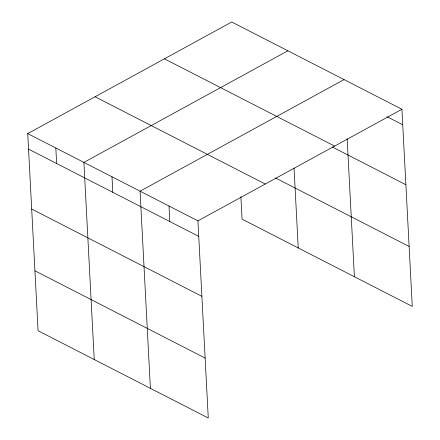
<?xml version="1.0" encoding="UTF-8"?>
<svg xmlns="http://www.w3.org/2000/svg" width="440" height="440" viewBox="0 0 440 440"><rect width="100%" height="100%" fill="white"/><g stroke="black" fill="none" stroke-linecap="round" stroke-linejoin="round"><path stroke-width="0.66" d="M27.737 133.595L197.934 220.858L208.269 418L38.071 330.737L27.737 133.595L231.732 22L401.929 109.263L412.264 306.405L242.066 219.142L240.889 196.669M287.898 50.798L83.903 162.393L94.237 359.53M344.064 79.596L140.069 191.186L150.398 388.327M197.934 220.858L401.929 109.263M387.074 116.754L402.743 124.79M164.417 58.828L334.615 146.091M332.145 146.916L405.884 184.723M275.555 177.991L409.123 246.472M95.057 96.767L265.254 184.03M28.55 149.116L198.748 236.379M31.691 209.049L201.889 296.318M34.931 270.798L205.128 358.067M347.16 138.704L354.393 276.738M294.047 168.107L298.232 247.94M169.004 206.024L169.812 221.546M111.986 176.787L112.8 192.313M55.82 147.994L56.634 163.515"/></g></svg>
